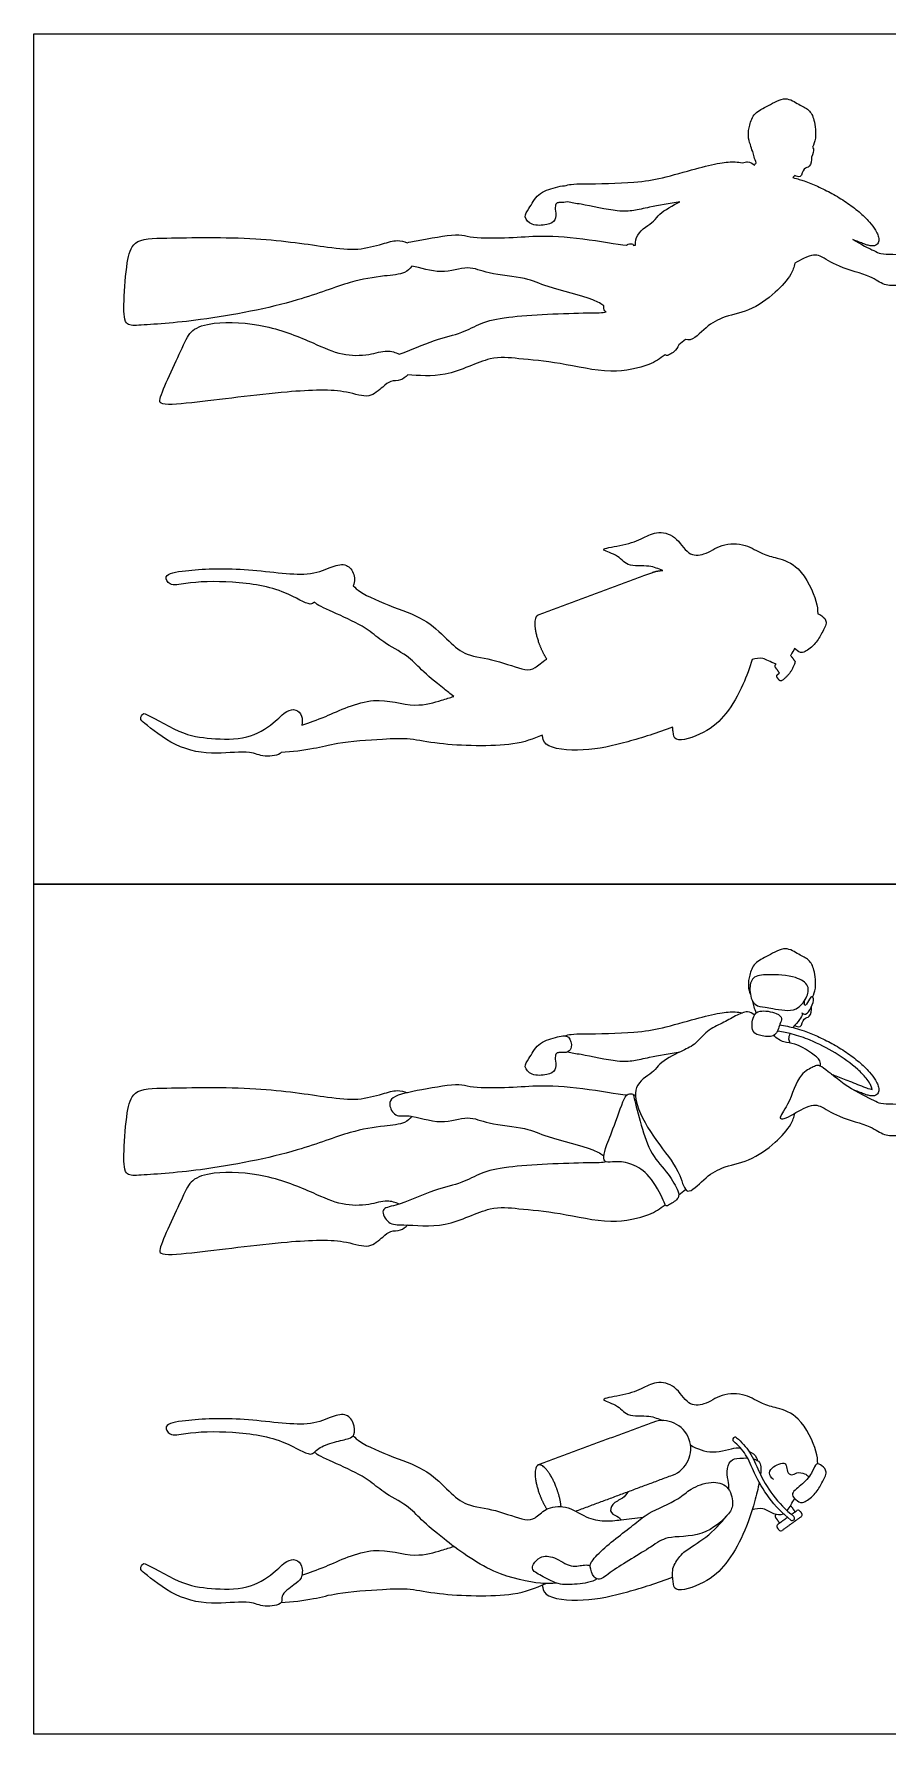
# Model space of a CAD drawing. Header units: millimetres. Extents: x 144.8 to 160.3, y 0.8 to 12.7.
# Drawn here: x 155.022 to 157.489, y 6.8 to 11.717 of the extents above; entities that cross this region are included whole.
import ezdxf

# ---------------------------------------------------------------- set-up
doc = ezdxf.new("R2010")
doc.units = ezdxf.units.MM
for name, color, linetype, true_color in [('AG-OUTLINE', 7, 'Continuous', 0x8000ff), ('AG-PEOPLE', 7, 'Continuous', 0x66ccff), ('X-VPRT', 6, 'Continuous', 0xff00ff)]:
    doc.layers.add(name, color=color, linetype=linetype, true_color=true_color)

msp = doc.modelspace()

# ---------------------------------------------------------------- linework, layer by layer
at = {"layer": 'AG-OUTLINE'}
for points, knots in [([(157.0939, 11.3966), (157.0907, 11.4047), (157.0861, 11.4223), (157.0906, 11.4536), (157.1042, 11.4908), (157.146, 11.508), (157.195, 11.5391), (157.2329, 11.512), (157.2647, 11.4991), (157.2803, 11.4684), (157.285, 11.4143), (157.277, 11.3977), (157.2731, 11.3896)], [-3.228112, -3.228112, -3.228112, -3.228112, -2.957988, -2.662079, -2.342907, -1.989263, -1.603628, -1.263247, -0.959962, -0.65703, -0.273896, 0, 0, 0, 0]), ([(157.1108, 11.3438), (157.1085, 11.3495), (157.1045, 11.361), (157.1018, 11.3715), (157.1007, 11.3768)], [0, 0, 0, 0, 0.2260301, 0.4385482, 0.4385482, 0.4385482, 0.4385482]), ([(157.2701, 11.3605), (157.2714, 11.3516), (157.2678, 11.3296), (157.2459, 11.3309), (157.2419, 11.2981), (157.2268, 11.3049), (157.2219, 11.3072)], [-0.9627747, -0.9627747, -0.9627747, -0.9627747, -0.6875626, -0.4723281, -0.2121816, 0, 0, 0, 0]), ([(157.2731, 11.3896), (157.2744, 11.3887), (157.2786, 11.3821), (157.2745, 11.3696), (157.2701, 11.3605)], [-0.8138603, -0.8138603, -0.8138603, -0.8138603, -0.7189099, -0.4570976, -0.4570976, -0.4570976, -0.4570976]), ([(156.5561, 11.2774), (156.5624, 11.2793), (156.5773, 11.2832), (156.6176, 11.2828), (156.7613, 11.2859), (156.8362, 11.2985), (156.9351, 11.3268), (157.0023, 11.3446), (157.0489, 11.3478), (157.0638, 11.3454), (157.0708, 11.3441)], [0, 0, 0, 0, 0.235726, 0.56906, 1.197537, 1.680453, 2.207896, 2.656723, 3.006869, 3.251233, 3.251233, 3.251233, 3.251233]), ([(157.0708, 11.3441), (157.0762, 11.346), (157.09, 11.3489), (157.0998, 11.3419), (157.1054, 11.3374)], [-0.3904818, -0.3904818, -0.3904818, -0.3904818, -0.2460923, 0, 0, 0, 0]), ([(156.5374, 11.2288), (156.5341, 11.228), (156.529, 11.2238), (156.5296, 11.2051), (156.5336, 11.1759), (156.5043, 11.1634), (156.4624, 11.1608), (156.4358, 11.1877), (156.4553, 11.2127), (156.4777, 11.2577), (156.5221, 11.2707), (156.5485, 11.2776), (156.5561, 11.2774)], [-3.826542, -3.826542, -3.826542, -3.826542, -3.605623, -3.384703, -3.133199, -2.879569, -2.563513, -2.301212, -2.049831, -1.709451, -1.355611, -1.167323, -1.167323, -1.167323, -1.167323]), ([(157.2161, 11.3016), (157.2319, 11.2974), (157.2538, 11.2904), (157.2895, 11.2759), (157.3305, 11.2556), (157.3709, 11.231), (157.4075, 11.2035), (157.4361, 11.1765), (157.4524, 11.1552), (157.4606, 11.1402), (157.4641, 11.1312), (157.4656, 11.1222), (157.4652, 11.1132), (157.4585, 11.1048), (157.448, 11.1032), (157.4386, 11.1045), (157.4276, 11.1073), (157.4111, 11.1138), (157.3982, 11.1189), (157.3899, 11.1223)], [3.180876, 3.180876, 3.180876, 3.180876, 3.257659, 3.376318, 3.50955, 3.647694, 3.779156, 3.898867, 3.982662, 4.006319, 4.045031, 4.064261, 4.084143, 4.120024, 4.14893, 4.170187, 4.202405, 4.244784, 4.321147, 4.321147, 4.321147, 4.321147]), ([(156.8899, 11.231), (156.8607, 11.2264), (156.8035, 11.2166), (156.7559, 11.2051), (156.7085, 11.2012), (156.607, 11.2257), (156.5764, 11.2274), (156.566, 11.2315)], [-2.272847, -2.272847, -2.272847, -2.272847, -1.763574, -1.392724, -1.017536, -0.459884, -0.136307, -0.136307, -0.136307, -0.136307]), ([(156.7613, 11.1058), (156.761, 11.1165), (156.7671, 11.1464), (156.8177, 11.1733), (156.8284, 11.1981), (156.87, 11.2214), (156.8899, 11.231)], [-3.361334, -3.361334, -3.361334, -3.361334, -3.157699, -2.745709, -2.467158, -2.038719, -2.038719, -2.038719, -2.038719]), ([(156.1144, 11.0449), (156.1084, 11.0379), (156.0943, 11.0217), (156.0304, 11.0176), (155.9295, 11.0007), (155.7806, 10.9392), (155.5138, 10.8862), (155.3334, 10.8744), (155.2807, 10.8725), (155.2815, 10.9505), (155.2886, 11.0522), (155.3072, 11.1254), (155.417, 11.1262), (155.6622, 11.1321), (155.8651, 11.1006), (155.9555, 11.0895), (156.0279, 11.1087), (156.0715, 11.1226), (156.0922, 11.1165), (156.1014, 11.113)], [0, 0, 0, 0, 0.277591, 0.683764, 1.213292, 1.88488, 2.776432, 3.484963, 3.800631, 4.224625, 4.780272, 5.193734, 5.700515, 6.547726, 7.311489, 7.807393, 8.256084, 8.607987, 8.894196, 8.894196, 8.894196, 8.894196]), ([(156.1014, 11.113), (156.1142, 11.116), (156.1667, 11.1256), (156.2515, 11.1408), (156.2817, 11.1274), (156.3886, 11.1251), (156.4777, 11.1349), (156.6005, 11.1287), (156.7095, 11.1082), (156.7356, 11.1057)], [-3.558237, -3.558237, -3.558237, -3.558237, -3.350489, -2.801764, -2.498057, -1.969895, -1.458147, -0.848546, -0.279159, -0.279159, -0.279159, -0.279159]), ([(157.3899, 11.1223), (157.4136, 11.1081), (157.4514, 11.0904), (157.4708, 11.0795), (157.5107, 11.0802), (157.6016, 11.0752), (157.7269, 11.0757), (157.752, 11.0899), (157.7559, 11.0825)], [3.093581, 3.093581, 3.093581, 3.093581, 3.517519, 3.774498, 4.097412, 4.637961, 5.262203, 5.521277, 5.521277, 5.521277, 5.521277]), ([(156.7356, 11.1057), (156.7371, 11.1072), (156.7423, 11.1106), (156.7504, 11.1104), (156.7534, 11.1085)], [-0.2761442, -0.2761442, -0.2761442, -0.2761442, -0.1877298, 0, 0, 0, 0]), ([(157.2765, 11.0768), (157.2685, 11.076), (157.2539, 11.0718), (157.2312, 11.0586), (157.2227, 11.0537)], [0, 0, 0, 0, 0.2932272, 0.4707343, 0.4707343, 0.4707343, 0.4707343]), ([(157.769, 11.0277), (157.7662, 11.0224), (157.7381, 11.0229), (157.6476, 11.0009), (157.528, 10.9895), (157.4808, 10.9878), (157.4399, 11.0196), (157.3509, 11.0389), (157.2985, 11.0756), (157.2828, 11.0774), (157.2765, 11.0768)], [6.071273, 6.071273, 6.071273, 6.071273, 6.332975, 6.869522, 7.467786, 7.822873, 8.195216, 8.71649, 9.141791, 9.380445, 9.380445, 9.380445, 9.380445]), ([(156.6702, 10.9302), (156.6631, 10.9358), (156.6288, 10.956), (156.5044, 10.9831), (156.446, 11.0138), (156.3366, 11.0202), (156.2771, 11.0499), (156.2019, 11.0181), (156.1388, 11.0411), (156.1144, 11.0449)], [-7.987142, -7.987142, -7.987142, -7.987142, -7.728928, -7.115592, -6.666333, -6.128367, -5.705786, -5.238184, -4.778572, -4.778572, -4.778572, -4.778572]), ([(157.2227, 11.0537), (157.2198, 11.0427), (157.2128, 11.0192), (157.166, 10.9653), (157.092, 10.9134), (157.0105, 10.8996), (156.9619, 10.8671), (156.9236, 10.8263), (156.906, 10.8333)], [-7.639732, -7.639732, -7.639732, -7.639732, -7.320063, -6.866074, -6.341804, -5.854333, -5.418428, -5.006362, -5.006362, -5.006362, -5.006362]), ([(156.6768, 10.9128), (156.6731, 10.9142), (156.6701, 10.9194), (156.67, 10.9273), (156.6702, 10.9302)], [-1.802423, -1.802423, -1.802423, -1.802423, -1.6232287, -1.5323833, -1.5323833, -1.5323833, -1.5323833]), ([(156.1026, 10.7305), (156.0966, 10.7245), (156.0827, 10.7129), (156.0518, 10.715), (156.0302, 10.6955), (155.9893, 10.6591), (155.919, 10.6901), (155.7496, 10.6851), (155.4947, 10.6501), (155.3866, 10.6419), (155.3822, 10.6662), (155.453, 10.8117), (155.4742, 10.8629), (155.5477, 10.8874), (155.6951, 10.8788), (155.8269, 10.8252), (155.9099, 10.7859), (155.9897, 10.7862), (156.042, 10.8046), (156.0671, 10.7955), (156.0781, 10.7907)], [-8.339414, -8.339414, -8.339414, -8.339414, -8.072753, -7.793071, -7.510992, -7.147658, -6.719692, -6.027403, -5.148041, -4.649151, -4.452011, -3.784766, -3.379318, -2.950378, -2.305713, -1.669486, -1.166132, -0.703192, -0.317584, 0, 0, 0, 0]), ([(156.0781, 10.7907), (156.1091, 10.8008), (156.1826, 10.8357), (156.258, 10.8493), (156.3175, 10.8838), (156.3949, 10.902), (156.5993, 10.9109), (156.6683, 10.9102), (156.6768, 10.9128)], [-11.344075, -11.344075, -11.344075, -11.344075, -10.82159, -10.343539, -9.927312, -9.449761, -8.652431, -8.330199, -8.330199, -8.330199, -8.330199]), ([(156.8867, 10.8173), (156.88, 10.8012), (156.861, 10.7897), (156.8522, 10.7848), (156.8473, 10.7884)], [-4.1290443, -4.1290443, -4.1290443, -4.1290443, -3.7220998, -3.4811981, -3.4811981, -3.4811981, -3.4811981]), ([(156.8473, 10.7884), (156.8322, 10.7777), (156.7996, 10.7557), (156.6861, 10.731), (156.5457, 10.7671), (156.425, 10.7767), (156.3385, 10.7878), (156.2206, 10.7209), (156.1327, 10.729), (156.1026, 10.7305)], [-16.247723, -16.247723, -16.247723, -16.247723, -15.865536, -15.308702, -14.663877, -14.085862, -13.60344, -12.985534, -12.472719, -12.472719, -12.472719, -12.472719]), ([(156.841, 10.1648), (156.8278, 10.17), (156.8022, 10.1817), (156.7353, 10.1741), (156.7119, 10.212), (156.6469, 10.2273), (156.724, 10.2363), (156.7775, 10.254), (156.8205, 10.2808), (156.8803, 10.2676), (156.9101, 10.2083), (156.9629, 10.2078), (157.0095, 10.2443), (157.0808, 10.2439), (157.1274, 10.2111), (157.1725, 10.2016), (157.2403, 10.1798), (157.2878, 10.0771), (157.2882, 10.0519), (157.2888, 10.0394)], [-7.798049, -7.798049, -7.798049, -7.798049, -7.392, -6.910905, -6.491566, -6.108341, -5.678249, -5.175751, -4.747316, -4.290416, -3.806814, -3.395997, -2.923036, -2.4139, -1.952556, -1.537382, -1.02274, -0.382428, 0, 0, 0, 0]), ([(155.8329, 10.0736), (155.8297, 10.0706), (155.8174, 10.0613), (155.7418, 10.1126), (155.5991, 10.1363), (155.4665, 10.1316), (155.4157, 10.1179), (155.3931, 10.1548), (155.4733, 10.1681), (155.6273, 10.1752), (155.8089, 10.144), (155.8744, 10.173), (155.9223, 10.189), (155.9494, 10.1601), (155.9504, 10.1328), (155.9447, 10.121)], [0, 0, 0, 0, 0.23344, 0.793023, 1.575001, 2.302804, 2.727905, 3.027333, 3.507777, 4.324722, 5.172708, 5.695087, 6.109505, 6.473917, 6.83504, 6.83504, 6.83504, 6.83504]), ([(155.9447, 10.121), (155.9514, 10.1147), (155.9649, 10.0997), (156.0653, 10.0563), (156.1603, 10.0243), (156.2209, 9.9597), (156.273, 9.9158), (156.356, 9.91), (156.4388, 9.874), (156.4727, 9.8809), (156.4899, 9.9004), (156.5052, 9.9085)], [0, 0, 0, 0, 0.32889, 0.969814, 1.613294, 2.189749, 2.691862, 3.263805, 3.851101, 4.194641, 4.587149, 4.587149, 4.587149, 4.587149]), ([(156.2358, 9.801), (156.2259, 9.8084), (156.1875, 9.8384), (156.1432, 9.8757), (156.1023, 9.9208), (156.0305, 9.9562), (155.99, 9.9961), (155.9112, 10.0343), (155.841, 10.0646), (155.8356, 10.0713), (155.8329, 10.0736)], [1.789476, 1.789476, 1.789476, 1.789476, 1.974286, 2.5488, 3.028357, 3.573566, 4.043195, 4.639029, 5.170037, 5.372875, 5.372875, 5.372875, 5.372875]), ([(157.2888, 10.0394), (157.2924, 10.0391), (157.3029, 10.0333), (157.3192, 10.0159), (157.2995, 9.9838), (157.2849, 9.954), (157.2607, 9.9348), (157.2521, 9.9304)], [1.938782, 1.938782, 1.938782, 1.938782, 2.12123, 2.413332, 2.77012, 3.144709, 3.528593, 3.528593, 3.528593, 3.528593]), ([(157.2214, 9.9399), (157.2184, 9.9332), (157.215, 9.9274), (157.2105, 9.9198), (157.2103, 9.9195)], [-1.6888502, -1.6888502, -1.6888502, -1.6888502, -1.3972153, -1.3823889, -1.3823889, -1.3823889, -1.3823889]), ([(157.2521, 9.9304), (157.2468, 9.9277), (157.2382, 9.926), (157.2262, 9.9348), (157.2214, 9.9399)], [0, 0, 0, 0, 0.2315287, 0.5136072, 0.5136072, 0.5136072, 0.5136072]), ([(157.0992, 9.9074), (157.0919, 9.8841), (157.0713, 9.827), (157.0262, 9.7486), (156.9673, 9.6945), (156.8745, 9.6642), (156.8707, 9.6933), (156.8693, 9.7077), (156.869, 9.712)], [-3.14928, -3.14928, -3.14928, -3.14928, -2.681349, -2.068041, -1.492646, -0.936067, -0.630156, -0.494911, -0.494911, -0.494911, -0.494911]), ([(157.1682, 9.8942), (157.1501, 9.9006), (157.131, 9.915), (157.1089, 9.9106), (157.0992, 9.9074)], [-0.788779, -0.788779, -0.788779, -0.788779, -0.3832532, 0, 0, 0, 0]), ([(155.7968, 9.7179), (155.8196, 9.7266), (155.8657, 9.7402), (156.0042, 9.8091), (156.1188, 9.7645), (156.1999, 9.7899), (156.2243, 9.7968), (156.2358, 9.801)], [0, 0, 0, 0, 0.532066, 1.28338, 1.965234, 2.516176, 2.893055, 2.893055, 2.893055, 2.893055]), ([(155.7364, 9.6383), (155.7304, 9.6305), (155.6846, 9.6229), (155.6456, 9.6462), (155.5457, 9.6304), (155.432, 9.6494), (155.346, 9.72), (155.3265, 9.7357), (155.3362, 9.7509), (155.3453, 9.7531), (155.447, 9.6893), (155.5313, 9.6782), (155.6386, 9.6743), (155.7141, 9.7196), (155.7493, 9.7599), (155.7797, 9.7657), (155.7981, 9.7474), (155.7986, 9.7263), (155.7968, 9.7179)], [-8.385396, -8.385396, -8.385396, -8.385396, -7.957825, -7.533608, -6.928236, -6.242675, -5.59765, -5.323081, -5.096096, -4.936157, -4.283785, -3.67386, -3.044027, -2.465712, -2.018143, -1.70311, -1.395681, -1.125536, -1.125536, -1.125536, -1.125536]), ([(156.4914, 9.689), (156.4653, 9.6779), (156.404, 9.6533), (156.1938, 9.6597), (156.112, 9.6803), (156.0298, 9.6773), (155.8991, 9.6683), (155.833, 9.6478), (155.7679, 9.6406), (155.7364, 9.6383)], [-4.42749, -4.42749, -4.42749, -4.42749, -3.87886, -2.974514, -2.398237, -1.840124, -1.1341, -0.605667, 0, 0, 0, 0]), ([(156.869, 9.712), (156.8264, 9.6953), (156.7348, 9.6677), (156.6203, 9.6392), (156.4955, 9.6509), (156.4939, 9.6797), (156.4914, 9.689)], [-2.391499, -2.391499, -2.391499, -2.391499, -1.692968, -0.980423, -0.334352, 0, 0, 0, 0])]:
    msp.add_open_spline(points, degree=3, knots=knots, dxfattribs=at)
for points, degree in [([(157.1007, 11.3768), (157.0975, 11.3824), (157.0952, 11.3894), (157.0939, 11.3966)], 3), ([(157.1054, 11.3374), (157.1069, 11.34), (157.1087, 11.3422), (157.1108, 11.3438)], 3), ([(157.2219, 11.3072), (157.22, 11.3052), (157.2181, 11.3033), (157.2161, 11.3016)], 3), ([(156.566, 11.2315), (156.5551, 11.2288), (156.5484, 11.229), (156.5406, 11.2297), (156.5374, 11.2288)], 3), ([(156.7534, 11.1085), (156.7545, 11.1077), (156.7552, 11.1067), (156.7558, 11.1054)], 3), ([(156.7558, 11.1054), (156.7576, 11.1055), (156.7593, 11.1057), (156.7613, 11.1058)], 3), ([(156.906, 10.8333), (156.8999, 10.8279), (156.8933, 10.8225), (156.8867, 10.8173)], 3), ([(157.2103, 9.9195), (157.219, 9.9075), (157.2235, 9.9012)], 2)]:
    msp.add_open_spline(points, degree=degree, dxfattribs=at)
for points, weights, knots in [([(156.4805, 10.0365), (156.6459, 10.0981), (156.8113, 10.1597), (156.8256, 10.165), (156.841, 10.1648)], [1, 1, 1, 0.927713956304, 0.89110830244], [-3.721185, -3.721185, -3.721185, -2.355566, -2.355566, -2.233407, -2.233407, -2.233407]), ([(156.5052, 9.9085), (156.4933, 9.9266), (156.4842, 9.9509), (156.4558, 10.0273), (156.4805, 10.0365)], [0.859614103381, 0.883345517713, 1, 0.707106781187, 1], [-2.6720093, -2.6720093, -2.6720093, -2.4748695, -2.4748695, -1.9798956, -1.9798956, -1.9798956]), ([(157.1782, 9.8684), (157.1704, 9.8793), (157.1666, 9.8844), (157.1625, 9.8901), (157.1682, 9.8942)], [0.992589795262, 1, 1, 0.707106781186, 1], [-0.09234622, -0.09234622, -0.09234622, -0.04270095, -0.04270095, 0, 0, 0]), ([(157.2235, 9.9012), (157.2133, 9.867), (157.1855, 9.847), (157.1804, 9.8433), (157.1767, 9.8484), (157.1741, 9.8521), (157.1714, 9.8557), (157.1677, 9.8609), (157.1728, 9.8646), (157.1755, 9.8665), (157.1782, 9.8684)], [1, 1, 1, 0.707106781188, 1, 1, 1, 0.707106781187, 1, 1, 1], [0.2245578, 0.2245578, 0.2245578, 0.5070587, 0.5070587, 0.5603268, 0.5603268, 0.608729, 0.608729, 0.6619971, 0.6619971, 0.6892318, 0.6892318, 0.6892318])]:
    msp.add_rational_spline(points, weights, degree=2, knots=knots, dxfattribs=at)
at = {"layer": 'AG-PEOPLE'}
for centre, radius, start, end in [((157.1754, 8.842), 0.00938, 248.3297, 260.6778), ((156.8397, 7.6251), 0.0815, 20.4229, 110.4229), ((156.8397, 7.6251), 0.0815, 290.4229, 20.4229), ((157.0496, 7.652), 0.00677, 48.9683, 228.9683), ((157.2148, 7.4243), 0.00677, 231.1599, 51.1599), ((157.232, 7.4413), 0.00632, 35.8296, 125.8296), ((157.2373, 7.434), 0.00632, 305.8296, 35.8296), ((157.1765, 7.4013), 0.00632, 125.8296, 215.8296), ((157.1818, 7.3939), 0.00632, 215.8296, 305.8296)]:
    msp.add_arc(centre, radius, start, end, dxfattribs=at)
for points, knots in [([(157.2731, 8.9314), (157.277, 8.9395), (157.285, 8.9561), (157.2803, 9.0102), (157.2647, 9.0409), (157.2329, 9.0539), (157.195, 9.0809), (157.146, 9.0498), (157.1042, 9.0326), (157.0906, 8.9954), (157.0861, 8.9642), (157.0907, 8.9465), (157.0939, 8.9384)], [0, 0, 0, 0, 0.273896, 0.65703, 0.959962, 1.263247, 1.603628, 1.989263, 2.342907, 2.662079, 2.957988, 3.228112, 3.228112, 3.228112, 3.228112]), ([(157.1583, 8.8982), (157.1503, 8.8997), (157.1372, 8.9032), (157.1014, 8.9041), (157.089, 8.9517), (157.0976, 8.9926), (157.147, 8.9978), (157.2236, 8.9936), (157.2661, 8.9669), (157.2585, 8.9271), (157.2279, 8.8924), (157.1941, 8.8924), (157.1684, 8.8962), (157.1583, 8.8982)], [0, 0, 0, 0, 0.249642, 0.539355, 0.889216, 1.204777, 1.553311, 2.025387, 2.370461, 2.679554, 3.026589, 3.327838, 3.643258, 3.643258, 3.643258, 3.643258]), ([(157.1108, 8.8857), (157.1085, 8.8913), (157.1045, 8.9028), (157.1018, 8.9133), (157.1007, 8.9186)], [0, 0, 0, 0, 0.2260301, 0.4385482, 0.4385482, 0.4385482, 0.4385482]), ([(157.2219, 8.849), (157.2268, 8.8467), (157.2419, 8.84), (157.2459, 8.8727), (157.2678, 8.8715), (157.2714, 8.8934), (157.2701, 8.9024)], [0, 0, 0, 0, 0.2121816, 0.4723281, 0.6875626, 0.9627747, 0.9627747, 0.9627747, 0.9627747]), ([(157.242, 8.8862), (157.2454, 8.884), (157.2552, 8.8771), (157.2713, 8.9016), (157.2792, 8.9256), (157.27, 8.9355), (157.2626, 8.9213), (157.2489, 8.8986), (157.2504, 8.9168), (157.251, 8.9217)], [0, 0, 0, 0, 0.184109, 0.451931, 0.71891, 0.863128, 1.064482, 1.283586, 1.48541, 1.48541, 1.48541, 1.48541]), ([(156.5561, 8.8192), (156.5624, 8.8211), (156.5773, 8.825), (156.6176, 8.8246), (156.7613, 8.8277), (156.8362, 8.8404), (156.9351, 8.8686), (157.0023, 8.8865), (157.0489, 8.8897), (157.0638, 8.8872), (157.0708, 8.8859)], [0, 0, 0, 0, 0.235726, 0.56906, 1.197537, 1.680453, 2.207896, 2.656723, 3.006869, 3.251233, 3.251233, 3.251233, 3.251233]), ([(157.1054, 8.8792), (157.0998, 8.8838), (157.0856, 8.8939), (157.0487, 8.8764), (157.0126, 8.8551), (156.967, 8.8364), (156.9334, 8.7906), (156.8926, 8.7758), (156.8285, 8.7401), (156.8177, 8.7151), (156.7538, 8.6811), (156.7651, 8.6016), (156.8299, 8.5026), (156.8926, 8.4265), (156.9061, 8.3495), (156.9619, 8.4089), (157.0105, 8.4415), (157.092, 8.4553), (157.166, 8.5072), (157.2128, 8.561), (157.2198, 8.5845), (157.2227, 8.5955)], [0, 0, 0, 0, 0.246092, 0.568179, 0.917092, 1.285933, 1.67072, 2.028257, 2.467158, 2.745709, 3.157699, 3.595977, 4.176318, 4.719822, 5.09528, 5.493432, 5.914618, 6.38563, 6.892198, 7.330857, 7.639732, 7.639732, 7.639732, 7.639732]), ([(157.1792, 8.853), (157.182, 8.86), (157.1883, 8.8701), (157.1691, 8.8877), (157.1202, 8.895), (157.1, 8.8781), (157.0944, 8.8271), (157.1277, 8.8187), (157.1689, 8.8135), (157.1754, 8.843), (157.1792, 8.853)], [0, 0, 0, 0, 0.219258, 0.461811, 0.825156, 1.083198, 1.426715, 1.713921, 2.028966, 2.340985, 2.340985, 2.340985, 2.340985]), ([(157.1785, 8.851), (157.1935, 8.8485), (157.2173, 8.8438), (157.2538, 8.8322), (157.2895, 8.8177), (157.3305, 8.7974), (157.3709, 8.7728), (157.4075, 8.7453), (157.4361, 8.7183), (157.4524, 8.6971), (157.4606, 8.682), (157.4641, 8.673), (157.4656, 8.664), (157.4652, 8.6551), (157.4585, 8.6466), (157.448, 8.645), (157.4386, 8.6463), (157.4276, 8.6491), (157.4111, 8.6556), (157.3982, 8.6608), (157.3899, 8.6641)], [3.073743, 3.073743, 3.073743, 3.073743, 3.201297, 3.276705, 3.393238, 3.524085, 3.659754, 3.788863, 3.90643, 3.988724, 4.011958, 4.049976, 4.068862, 4.088387, 4.123626, 4.152014, 4.17289, 4.204532, 4.246151, 4.321147, 4.321147, 4.321147, 4.321147]), ([(157.2454, 8.884), (157.2428, 8.8779), (157.2367, 8.8658), (157.2236, 8.8501), (157.2161, 8.8434)], [0, 0, 0, 0, 0.2372174, 0.5277626, 0.5277626, 0.5277626, 0.5277626]), ([(156.5374, 8.7706), (156.5406, 8.7715), (156.5484, 8.7708), (156.5574, 8.7706), (156.5641, 8.7719), (156.5709, 8.7768), (156.5789, 8.7853), (156.5721, 8.8255), (156.5276, 8.8142), (156.4777, 8.7995), (156.4553, 8.7545), (156.4358, 8.7296), (156.4624, 8.7027), (156.5043, 8.7052), (156.5336, 8.7177), (156.5296, 8.7469), (156.529, 8.7657), (156.5341, 8.7698), (156.5374, 8.7706)], [0, 0, 0, 0, 0.220919, 0.441838, 0.59348, 0.59348, 0.79097, 1.057377, 1.355611, 1.709451, 2.049831, 2.301212, 2.563513, 2.879569, 3.133199, 3.384703, 3.605623, 3.826542, 3.826542, 3.826542, 3.826542]), ([(157.2969, 8.7312), (157.2971, 8.7366), (157.297, 8.7497), (157.2698, 8.7706), (157.2239, 8.7997), (157.19, 8.7978), (157.1695, 8.8124), (157.161, 8.8203)], [0, 0, 0, 0, 0.21295, 0.515396, 0.904674, 1.207352, 1.51884, 1.51884, 1.51884, 1.51884]), ([(157.4464, 8.6643), (157.4429, 8.6751), (157.4384, 8.6838), (157.4258, 8.7011), (157.3939, 8.7331), (157.3403, 8.7718), (157.2751, 8.8046), (157.2191, 8.8245), (157.1875, 8.8305), (157.1739, 8.8328)], [-0.9249736, -0.9249736, -0.9249736, -0.9249736, -0.8963112, -0.8408292, -0.742193, -0.5095197, -0.2754508, -0.1180083, 0, 0, 0, 0]), ([(157.209, 8.7982), (157.207, 8.8019), (157.2039, 8.81), (157.2066, 8.8211), (157.2092, 8.8258)], [0, 0, 0, 0, 0.1862517, 0.3983518, 0.3983518, 0.3983518, 0.3983518]), ([(156.566, 8.7733), (156.5764, 8.7692), (156.607, 8.7675), (156.7085, 8.7431), (156.7559, 8.7469), (156.8035, 8.7584), (156.8607, 8.7682), (156.8899, 8.7728)], [0.136307, 0.136307, 0.136307, 0.136307, 0.459884, 1.017536, 1.392724, 1.763574, 2.272847, 2.272847, 2.272847, 2.272847]), ([(157.2765, 8.6186), (157.2685, 8.6179), (157.2465, 8.6115), (157.1956, 8.5777), (157.1725, 8.5793), (157.2094, 8.6239), (157.2311, 8.7101), (157.2747, 8.7282), (157.2883, 8.736), (157.3094, 8.7254), (157.3731, 8.6687), (157.4498, 8.6332), (157.4708, 8.6213), (157.5107, 8.622), (157.6016, 8.617), (157.7269, 8.6175), (157.759, 8.6357), (157.7528, 8.6071), (157.7667, 8.5762), (157.7715, 8.5641), (157.7381, 8.5647), (157.6476, 8.5427), (157.528, 8.5313), (157.4808, 8.5296), (157.4399, 8.5614), (157.3509, 8.5807), (157.2985, 8.6174), (157.2828, 8.6192), (157.2765, 8.6186)], [0, 0, 0, 0, 0.293227, 0.71179, 0.888701, 1.244026, 1.754163, 2.09475, 2.286237, 2.517051, 3.013517, 3.502172, 3.749847, 4.061071, 4.582052, 5.183694, 5.433389, 5.670492, 5.988303, 6.136949, 6.393457, 6.919355, 7.505746, 7.853785, 8.218738, 8.729667, 9.146527, 9.380445, 9.380445, 9.380445, 9.380445]), ([(157.3275, 8.7089), (157.3318, 8.7072), (157.3493, 8.7001), (157.3824, 8.6874), (157.4151, 8.6741), (157.4348, 8.6667), (157.4464, 8.6643)], [-1.2801344, -1.2801344, -1.2801344, -1.2801344, -1.2385474, -1.1120272, -0.964942, -0.9249736, -0.9249736, -0.9249736, -0.9249736]), ([(156.1144, 8.5867), (156.1084, 8.5798), (156.0943, 8.5635), (156.0304, 8.5594), (155.9295, 8.5425), (155.7806, 8.481), (155.5138, 8.428), (155.3334, 8.4162), (155.2807, 8.4143), (155.2815, 8.4923), (155.2886, 8.594), (155.3072, 8.6673), (155.417, 8.6681), (155.6622, 8.674), (155.8651, 8.6424), (155.9555, 8.6313), (156.0279, 8.6505), (156.0715, 8.6644), (156.0922, 8.6583), (156.1014, 8.6548)], [0, 0, 0, 0, 0.277591, 0.683764, 1.213292, 1.88488, 2.776432, 3.484963, 3.800631, 4.224625, 4.780272, 5.193734, 5.700515, 6.547726, 7.311489, 7.807393, 8.256084, 8.607987, 8.894196, 8.894196, 8.894196, 8.894196]), ([(156.7356, 8.6475), (156.7095, 8.65), (156.6005, 8.6706), (156.4777, 8.6767), (156.3886, 8.667), (156.2817, 8.6692), (156.2515, 8.6826), (156.1442, 8.6634), (156.0597, 8.6477), (156.0459, 8.6209), (156.0664, 8.5818), (156.1093, 8.5946), (156.199, 8.5587), (156.2771, 8.5917), (156.3366, 8.562), (156.446, 8.5556), (156.5044, 8.5249), (156.6288, 8.4978), (156.6631, 8.4776), (156.6702, 8.472)], [0.279159, 0.279159, 0.279159, 0.279159, 0.848546, 1.458147, 1.969895, 2.498057, 2.801764, 3.350489, 3.839334, 4.091077, 4.399358, 4.727289, 5.238184, 5.705786, 6.128367, 6.666333, 7.115592, 7.728928, 7.987142, 7.987142, 7.987142, 7.987142]), ([(156.7534, 8.6503), (156.7504, 8.6523), (156.7381, 8.6525), (156.7259, 8.635), (156.697, 8.5476), (156.6742, 8.4971), (156.668, 8.4649), (156.6761, 8.4508), (156.7053, 8.4579), (156.7546, 8.4502), (156.8044, 8.4173), (156.842, 8.3481), (156.848, 8.3242), (156.861, 8.3316), (156.8897, 8.3489), (156.8848, 8.3732), (156.8565, 8.4232), (156.8038, 8.4765), (156.7787, 8.5569), (156.7576, 8.6348), (156.7564, 8.6483), (156.7534, 8.6503)], [0, 0, 0, 0, 0.18773, 0.418409, 0.925266, 1.337382, 1.623229, 1.802423, 2.073086, 2.442852, 2.855107, 3.325084, 3.55094, 3.725371, 4.020029, 4.257875, 4.652844, 5.11044, 5.60725, 6.077835, 6.270273, 6.270273, 6.270273, 6.270273]), ([(156.0781, 8.3326), (156.0671, 8.3373), (156.042, 8.3464), (155.9897, 8.328), (155.9099, 8.3277), (155.8269, 8.367), (155.6951, 8.4206), (155.5477, 8.4292), (155.4742, 8.4047), (155.453, 8.3535), (155.3822, 8.208), (155.3866, 8.1837), (155.4947, 8.1919), (155.7496, 8.2269), (155.919, 8.2319), (155.9893, 8.2009), (156.0302, 8.2373), (156.0518, 8.2568), (156.0827, 8.2547), (156.0966, 8.2663), (156.1026, 8.2723)], [0, 0, 0, 0, 0.317584, 0.703192, 1.166132, 1.669486, 2.305713, 2.950378, 3.379318, 3.784766, 4.452011, 4.649151, 5.148041, 6.027403, 6.719692, 7.147658, 7.510992, 7.793071, 8.072753, 8.339414, 8.339414, 8.339414, 8.339414]), ([(156.6768, 8.4546), (156.6683, 8.452), (156.5993, 8.4528), (156.3949, 8.4438), (156.3175, 8.4256), (156.258, 8.3911), (156.1797, 8.377), (156.076, 8.3265), (156.0201, 8.3221), (156.0468, 8.2705), (156.0951, 8.2754), (156.2158, 8.26), (156.3385, 8.3296), (156.425, 8.3185), (156.5457, 8.309), (156.6861, 8.2728), (156.7996, 8.2975), (156.8322, 8.3195), (156.8473, 8.3302)], [8.330199, 8.330199, 8.330199, 8.330199, 8.652431, 9.449761, 9.927312, 10.343539, 10.82159, 11.399519, 11.73342, 12.055245, 12.407475, 12.985534, 13.60344, 14.085862, 14.663877, 15.308702, 15.865536, 16.247723, 16.247723, 16.247723, 16.247723]), ([(157.2888, 7.5812), (157.2882, 7.5938), (157.2878, 7.6189), (157.2403, 7.7216), (157.1725, 7.7434), (157.1274, 7.7529), (157.0808, 7.7857), (157.0095, 7.7861), (156.9629, 7.7496), (156.9101, 7.7501), (156.8803, 7.8094), (156.8205, 7.8226), (156.7775, 7.7958), (156.724, 7.7781), (156.6469, 7.7691), (156.7119, 7.7538), (156.7353, 7.7159), (156.8022, 7.7235), (156.8278, 7.7118), (156.841, 7.7066)], [0, 0, 0, 0, 0.382428, 1.02274, 1.537382, 1.952556, 2.4139, 2.923036, 3.395997, 3.806814, 4.290416, 4.747316, 5.175751, 5.678249, 6.108341, 6.491566, 6.910905, 7.392, 7.798049, 7.798049, 7.798049, 7.798049]), ([(155.8329, 7.6154), (155.8297, 7.6124), (155.8174, 7.6031), (155.7418, 7.6544), (155.5991, 7.6781), (155.4665, 7.6734), (155.4157, 7.6598), (155.3931, 7.6966), (155.4733, 7.7099), (155.6273, 7.717), (155.8089, 7.6858), (155.8744, 7.7148), (155.9223, 7.7308), (155.9494, 7.702), (155.9508, 7.6645), (155.932, 7.6532), (155.8906, 7.6459), (155.8449, 7.6285), (155.8365, 7.6187), (155.8329, 7.6154)], [0, 0, 0, 0, 0.231282, 0.785692, 1.560443, 2.281518, 2.702689, 2.99935, 3.475352, 4.284746, 5.124893, 5.642444, 6.05303, 6.414074, 6.771859, 7.037436, 7.447244, 7.881629, 8.132875, 8.132875, 8.132875, 8.132875]), ([(155.9447, 7.6628), (155.9514, 7.6565), (155.9649, 7.6415), (156.0653, 7.5981), (156.1603, 7.5662), (156.2209, 7.5016), (156.273, 7.4576), (156.356, 7.4519), (156.4388, 7.4158), (156.4727, 7.4227), (156.5009, 7.4546), (156.5623, 7.4644), (156.617, 7.4245), (156.6716, 7.4137), (156.7201, 7.4202), (156.7625, 7.4242), (156.7836, 7.4273)], [0, 0, 0, 0, 0.32727, 0.96504, 1.605352, 2.178968, 2.67861, 3.247737, 3.832142, 4.173991, 4.564566, 5.032661, 5.538573, 5.994431, 6.428048, 6.925624, 6.925624, 6.925624, 6.925624]), ([(156.9204, 7.6364), (156.9399, 7.6247), (156.9846, 7.6062), (157.0431, 7.6289), (157.0616, 7.628), (157.0652, 7.6274)], [0, 0, 0, 0, 0.513299, 1.048065, 1.190969, 1.190969, 1.190969, 1.190969]), ([(157.2106, 7.4191), (157.1872, 7.4379), (157.1465, 7.4791), (157.1125, 7.5385), (157.0939, 7.5819), (157.0813, 7.6078), (157.0645, 7.6291), (157.0518, 7.6412), (157.0451, 7.6469)], [-1.101349, -1.101349, -1.101349, -1.101349, -0.75276, -0.434737, -0.313407, -0.203371, -0.102185, 0, 0, 0, 0]), ([(157.054, 7.6572), (157.0682, 7.6448), (157.0884, 7.6236), (157.106, 7.5882), (157.1244, 7.545), (157.1573, 7.4875), (157.1965, 7.4477), (157.2191, 7.4296)], [0, 0, 0, 0, 0.218438, 0.335528, 0.45659, 0.76383, 1.099357, 1.099357, 1.099357, 1.099357]), ([(156.5336, 7.2364), (156.518, 7.2354), (156.4844, 7.2334), (156.3434, 7.261), (156.2101, 7.3612), (156.1432, 7.4176), (156.1023, 7.4626), (156.0305, 7.4981), (155.99, 7.538), (155.9112, 7.5761), (155.841, 7.6064), (155.8356, 7.6131), (155.8329, 7.6154)], [0, 0, 0, 0, 0.426359, 1.159202, 1.974286, 2.5488, 3.028357, 3.573566, 4.043195, 4.639029, 5.170037, 5.372875, 5.372875, 5.372875, 5.372875]), ([(157.032, 7.5057), (157.0317, 7.5127), (157.0316, 7.5273), (157.023, 7.5587), (157.0343, 7.5939), (157.0554, 7.5977), (157.0778, 7.5987), (157.0856, 7.5983)], [-6.036883, -6.036883, -6.036883, -6.036883, -5.74989, -5.394731, -5.043009, -4.717201, -4.539411, -4.539411, -4.539411, -4.539411]), ([(157.0898, 7.6177), (157.0985, 7.6136), (157.1105, 7.6068), (157.1135, 7.5942), (157.1139, 7.5914)], [1.515945, 1.515945, 1.515945, 1.515945, 1.8201176, 1.9022518, 1.9022518, 1.9022518, 1.9022518]), ([(157.1019, 7.5962), (157.1079, 7.5948), (157.1258, 7.5871), (157.1252, 7.566), (157.123, 7.5504)], [-4.4114686, -4.4114686, -4.4114686, -4.4114686, -4.2584579, -3.8954508, -3.8954508, -3.8954508, -3.8954508]), ([(157.1611, 7.5358), (157.1573, 7.5382), (157.1502, 7.5448), (157.1461, 7.5696), (157.1912, 7.5881), (157.1988, 7.5768), (157.1987, 7.5587), (157.2132, 7.5457), (157.2279, 7.5582), (157.2511, 7.5547), (157.2593, 7.5475), (157.2628, 7.5436)], [0, 0, 0, 0, 0.228391, 0.506467, 0.905522, 1.099194, 1.360878, 1.601959, 1.853743, 2.14441, 2.391423, 2.391423, 2.391423, 2.391423]), ([(157.2521, 7.4722), (157.2468, 7.4695), (157.2382, 7.4678), (157.2206, 7.4807), (157.2099, 7.4982), (157.2478, 7.5235), (157.2736, 7.556), (157.2825, 7.5859), (157.3017, 7.5764), (157.3192, 7.5577), (157.2995, 7.5257), (157.2849, 7.4958), (157.2607, 7.4767), (157.2521, 7.4722)], [0, 0, 0, 0, 0.231529, 0.513607, 0.754403, 1.146792, 1.568629, 1.875301, 2.12123, 2.413332, 2.77012, 3.144709, 3.528593, 3.528593, 3.528593, 3.528593]), ([(156.632, 7.294), (156.6303, 7.2905), (156.6293, 7.2841), (156.6386, 7.2522), (156.6603, 7.2441), (156.6949, 7.2753), (156.8081, 7.3403), (156.851, 7.375), (156.9569, 7.3663), (157.033, 7.4338), (157.0467, 7.4668), (157.0315, 7.5215), (156.9797, 7.5335), (156.9189, 7.511), (156.8877, 7.4773), (156.7958, 7.4397), (156.7623, 7.4088), (156.6621, 7.3344), (156.6357, 7.3014), (156.632, 7.294)], [0, 0, 0, 0, 0.200572, 0.545338, 0.802829, 1.211914, 1.924288, 2.391416, 3.009621, 3.616842, 3.978802, 4.41041, 4.838316, 5.323324, 5.756334, 6.354234, 6.802081, 7.497323, 7.921083, 7.921083, 7.921083, 7.921083]), ([(157.1192, 7.5283), (157.1158, 7.5101), (157.1052, 7.4648), (157.0754, 7.3761), (157.0262, 7.2904), (156.9673, 7.2363), (156.8745, 7.206), (156.8698, 7.2416), (156.8673, 7.2736), (156.8718, 7.2863), (156.8823, 7.3043), (156.8993, 7.3299), (156.9695, 7.3669), (157.0078, 7.4094), (157.0262, 7.4321)], [-3.725165, -3.725165, -3.725165, -3.725165, -3.302987, -2.681349, -2.068041, -1.492646, -0.936067, -0.630156, -0.274265, 0, 0, 0.409542, 0.953888, 1.536502, 1.536502, 1.536502, 1.536502]), ([(156.74, 7.5011), (156.7353, 7.4942), (156.7259, 7.4794), (156.692, 7.4693), (156.6852, 7.4366), (156.7141, 7.4289), (156.7175, 7.4224), (156.7197, 7.4198)], [0, 0, 0, 0, 0.311932, 0.670367, 0.97594, 1.284572, 1.485028, 1.485028, 1.485028, 1.485028]), ([(157.2, 7.4461), (157.2043, 7.4511), (157.2128, 7.4655), (157.2184, 7.475), (157.2214, 7.4817)], [1.185102, 1.185102, 1.185102, 1.185102, 1.3972153, 1.6888502, 1.6888502, 1.6888502, 1.6888502]), ([(157.0992, 7.4492), (157.1089, 7.4524), (157.131, 7.4568), (157.1589, 7.4358), (157.1809, 7.4334), (157.1894, 7.4374)], [0, 0, 0, 0, 0.344057, 0.708109, 1.032419, 1.032419, 1.032419, 1.032419]), ([(155.7968, 7.2597), (155.8196, 7.2684), (155.8657, 7.282), (156.0042, 7.3509), (156.1188, 7.3063), (156.1999, 7.3318), (156.2243, 7.3387), (156.2358, 7.3428)], [0, 0, 0, 0, 0.532066, 1.28338, 1.965234, 2.516176, 2.893055, 2.893055, 2.893055, 2.893055]), ([(155.7364, 7.1801), (155.7402, 7.1851), (155.7325, 7.2021), (155.7747, 7.2327), (155.7977, 7.248), (155.8001, 7.2873), (155.7797, 7.3075), (155.7493, 7.3018), (155.7141, 7.2614), (155.6386, 7.2161), (155.5313, 7.22), (155.447, 7.2312), (155.3453, 7.2949), (155.3362, 7.2928), (155.3265, 7.2776), (155.346, 7.2618), (155.432, 7.1912), (155.5457, 7.1722), (155.6456, 7.1881), (155.6846, 7.1647), (155.7304, 7.1723), (155.7364, 7.1801)], [0, 0, 0, 0, 0.271438, 0.698649, 1.031519, 1.395681, 1.70311, 2.018143, 2.465712, 3.044027, 3.67386, 4.283785, 4.936157, 5.096096, 5.323081, 5.59765, 6.242675, 6.928236, 7.533608, 7.957825, 8.385396, 8.385396, 8.385396, 8.385396]), ([(156.651, 7.2486), (156.6418, 7.2442), (156.624, 7.2355), (156.5636, 7.2316), (156.5379, 7.2326), (156.4953, 7.2541), (156.46, 7.2731), (156.4658, 7.2928), (156.4855, 7.3162), (156.5298, 7.3146), (156.5726, 7.2787), (156.6135, 7.2909), (156.6248, 7.2885), (156.6303, 7.288)], [0, 0, 0, 0, 0.344185, 0.817533, 1.14017, 1.571498, 1.9461, 2.19164, 2.519426, 2.914112, 3.371235, 3.755519, 4.007376, 4.007376, 4.007376, 4.007376]), ([(155.7364, 7.1801), (155.7679, 7.1824), (155.833, 7.1897), (155.8991, 7.2101), (156.0298, 7.2191), (156.112, 7.2222), (156.1938, 7.2015), (156.4118, 7.1949), (156.4715, 7.2224), (156.5024, 7.2355)], [0, 0, 0, 0, 0.605667, 1.1341, 1.840124, 2.398237, 2.974514, 3.87886, 4.502971, 4.502971, 4.502971, 4.502971]), ([(156.4914, 7.2308), (156.4939, 7.2215), (156.4955, 7.1927), (156.6203, 7.1811), (156.7348, 7.2096), (156.8264, 7.2371), (156.869, 7.2538)], [0, 0, 0, 0, 0.334352, 0.980423, 1.692968, 2.391499, 2.391499, 2.391499, 2.391499])]:
    msp.add_open_spline(points, degree=3, knots=knots, dxfattribs=at)
for points, degree in [([(156.7613, 8.6476), (156.7593, 8.6475), (156.7576, 8.6474), (156.7558, 8.6472)], 3), ([(156.8867, 8.3591), (156.8933, 8.3643), (156.8999, 8.3697), (156.906, 8.3752)], 3), ([(156.8113, 7.7015), (156.6459, 7.6399), (156.4805, 7.5783)], 2), ([(156.5882, 7.4446), (156.7282, 7.4967), (156.8681, 7.5488)], 2), ([(157.1728, 7.4064), (157.187, 7.4166), (157.2012, 7.4269)], 2), ([(157.241, 7.4289), (157.2133, 7.4088), (157.1855, 7.3888)], 2), ([(157.2235, 7.443), (157.219, 7.4493), (157.2103, 7.4613)], 2), ([(157.2125, 7.435), (157.2204, 7.4407), (157.2283, 7.4464)], 2), ([(157.2372, 7.445), (157.2398, 7.4414), (157.2424, 7.4377)], 2), ([(157.1767, 7.3902), (157.1741, 7.3939), (157.1714, 7.3976)], 2)]:
    msp.add_open_spline(points, degree=degree, dxfattribs=at)
for points, weights, knots in [([(156.5462, 7.4581), (156.5444, 7.4821), (156.5335, 7.5111), (156.5051, 7.5875), (156.4805, 7.5783), (156.4558, 7.5691), (156.4842, 7.4928), (156.4933, 7.4684), (156.5052, 7.4503)], [0.854290071597, 0.863940133836, 1, 0.707106781187, 1, 0.707106781187, 1, 0.883345517713, 0.859614103381], [1.254988, 1.254988, 1.254988, 1.484922, 1.484922, 1.979896, 1.979896, 2.474869, 2.474869, 2.672009, 2.672009, 2.672009]), ([(157.1682, 7.436), (157.1625, 7.4319), (157.1666, 7.4263), (157.1704, 7.4211), (157.1782, 7.4102)], [1, 0.707106781186, 1, 1, 0.992589795262], [0, 0, 0, 0.04270095, 0.04270095, 0.09234622, 0.09234622, 0.09234622])]:
    msp.add_rational_spline(points, weights, degree=2, knots=knots, dxfattribs=at)
at = {"layer": 'X-VPRT'}
for points in [[(155.0218, 9.2584), (155.0218, 11.7166), (160.098, 11.7166), (160.098, 9.2584)], [(155.0218, 6.8002), (155.0218, 9.2584), (160.098, 9.2584), (160.098, 6.8002)]]:
    msp.add_lwpolyline(points, close=True, dxfattribs=at)

doc.saveas('drawing.dxf')
